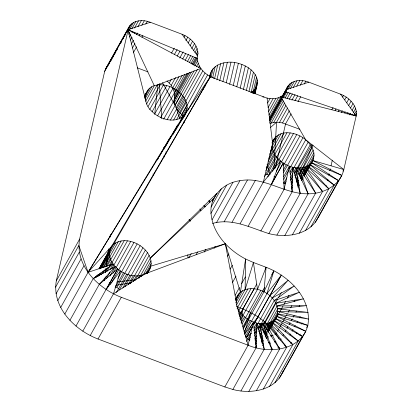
<?xml version="1.0" encoding="UTF-8"?>
<svg xmlns="http://www.w3.org/2000/svg" width="412" height="412" viewBox="0 0 412 412"><rect width="100%" height="100%" fill="white"/><g stroke="black" fill="none" stroke-linecap="round" stroke-linejoin="round"><path stroke-width="0.62" d="M236.426 305.127L245.119 289.548L245.598 259.009C227.584 249.569 211.171 232.059 210.918 210.681C210.862 194.835 224.823 182.552 239.887 180.724C263.999 176.048 284.404 194.335 308.104 193.8C323.399 194 340.255 185.472 343.814 169.543L356.184 115.963C357.884 105.961 349.201 97.459 340.539 94.157L308.835 82.179C301.636 79.305 291.181 79.676 287.205 87.406L269.51 119.114M287.205 87.406C285.789 98.267 272.641 100.93 264.051 97.026L213.328 77.858C203.77 74.376 194.933 64.442 197.976 53.678C197.791 44.537 190.092 37.379 182.037 34.253L150.339 22.269C143.139 19.4 132.685 19.766 128.709 27.496L105.426 69.221L104.663 71.42L56.305 280.881C51.763 307.548 74.917 330.218 98.03 339.019L224.828 386.945L232.873 389.464L256.156 347.738L256.717 323.106C246.613 320.474 236.509 312.142 236.184 301.038L225.328 243.78L150.91 266.116L146.878 273.347M212.541 223.433C231.997 217.83 250.774 227.862 268.861 233.589L292.139 191.863L292.705 167.231C281.324 164.522 268.634 152.795 273.316 140.204C280.062 128.575 297.155 132.211 305.704 139.802L343.814 169.543L342.882 171.212M273.867 169.275L276.555 122.23L285.866 105.539M241.602 322.853L242.823 309.005L256.789 283.971M243.142 329.106L263.938 291.835L266.101 267.28L253.421 262.49L245.598 259.009L240.407 292.123L235.752 300.472M154.691 114.284L157.806 84.913M128.709 27.496L79.588 239.156C75.046 265.822 98.2 288.493 121.313 297.294L248.106 345.22C268.758 354.078 301.316 350.761 307.826 325.423C312.368 298.757 289.214 276.081 266.101 267.28L265.173 268.948M235.463 299.421L238.641 293.952L240.407 292.123L225.328 243.78L144.828 273.934C129.234 282.066 101.61 263.881 111.843 246.026L210.398 76.555L186.075 112.615L88.08 272.327L64.802 314.052M181.656 120.309L184.761 114.747C175.636 124.589 159.284 119.408 151.225 110.679C142.331 102.928 143.675 86.335 157.142 85.063L200.871 68.495L127.947 29.695L104.663 71.42M55.522 287.21L78.805 245.49L88.08 272.327L111.843 246.026C127.05 229.798 162.771 253.844 147.295 273.501M179.915 118.666L174.291 102.645L174.111 100.152L174.698 95.404L173.864 90.362L171.217 85.341L167.025 80.834M182.969 118.182C196.57 101.702 173.828 82.132 157.142 85.063L146.584 103.979M236.184 301.038L236.498 298.463L237.327 296.084M267.882 332.551L276.885 316.421C282.823 297.773 255.492 281.267 240.407 292.123M306.044 172.782C309.541 165.866 316.524 158.476 313.11 150.128C311.642 146.08 308.938 142.603 305.704 139.802L280.829 96.82L269.345 117.405M104.38 280.675L104.71 278.121L104.396 280.675M105.451 272.383L105.941 268.557M106.188 266.646L108.407 249.425M109.968 237.312L110.298 234.763M105.524 272.399L106.049 268.578M106.306 266.667L108.742 248.843M110.478 236.107L110.653 234.835M209.6 78.1C209.971 63.994 227.084 59.776 238.373 63.34C245.011 65.137 251.469 68.778 255.249 74.68C259.292 80.525 256.382 87.622 254.977 93.781M209.317 78.677L210.604 73.079M210.027 77.528L211.608 70.689M211.145 77.214L213.153 68.51M212.628 77.78L215.213 66.59M214.57 78.656L217.727 64.972M216.903 79.876L220.636 63.706M219.704 80.855L223.87 62.82M222.897 81.612L227.347 62.33M226.245 82.781L230.983 62.258M229.664 84.362L234.691 62.598M233.207 85.727L238.373 63.34M236.776 86.86L241.947 64.473M240.15 88.353L245.315 65.966M243.379 89.543L248.405 67.779M246.391 90.393L251.129 69.87M248.982 91.469L253.432 72.193M251.088 92.715L255.249 74.68M252.098 92.808L252.381 91.567L254.441 89.646L255.986 87.462L256.99 85.078M252.808 93.447L256.537 77.276M253.576 93.375L254.441 89.646M254.111 93.601L257.268 79.918M254.549 93.684L255.986 87.462M254.832 93.735L257.418 82.539M275.34 168.163L285.557 123.899L291.145 113.887M224.828 386.945L248.106 345.22L253.452 322.081L256.156 347.738M260.817 231.065L284.095 189.345L289.435 166.206L292.139 191.863M326.139 186.971L326.428 185.724M327.576 180.739L327.864 179.493M328.874 175.131L329.162 173.885M329.878 170.769L330.311 168.899M331.032 165.784L332.324 160.175M240.088 223.757L263.371 182.032L272.172 145.158M90.207 335.543L113.485 293.818L120.464 270.978L106.08 289.466L82.797 331.186M245.119 289.548L253.421 262.49L257.49 289.394L240.417 319.995M244.404 332.922L250.645 312.487L264.612 287.452M244.599 333.658L266.95 293.602L273.923 270.761L263.938 291.835M268.861 233.589C286.695 238.393 310.854 234.773 318.903 215.955M232.873 389.464C250.851 394.351 275.474 390.524 283.121 371.248M248.132 226.276L271.415 184.55L280.479 160.943L263.371 182.032M239.794 316.776L242.823 309.005L236.483 306.61M257.49 289.394L266.101 267.28M296.357 181.821L298.211 177.747M299.267 175.424L313.022 145.184M243.085 328.431L250.645 312.487L242.823 309.005M271.415 184.55L283.25 163.023L284.095 189.345M105.426 69.221L129.919 25.534M109.201 63.901L109.824 62.789M110.442 61.676L112.306 58.334M112.924 57.222L113.547 56.109M114.165 54.997L116.03 51.66M116.962 49.991L117.58 48.879M120.685 43.317L121.308 42.204M123.167 38.867L123.791 37.755M124.414 36.642L125.032 35.53M126.896 32.188L131.552 23.845M128.286 31.935L133.56 22.48M128.765 34.263L129.692 32.594M131.866 28.701L135.903 21.47M129.512 36.972L130.753 34.742M132 32.517L132.618 31.405M134.482 28.067L138.514 20.837M130.47 40.072L132.025 37.291M134.199 33.398L134.817 32.28M137.922 26.718L141.337 20.6M131.258 44.13L133.431 40.237M136.537 34.675L137.469 33.001M141.816 25.214L144.298 20.765M132.422 48.029L134.904 43.579M139.251 35.793L139.874 34.68M145.771 24.107L147.321 21.326M133.267 52.87L136.681 46.747M141.96 37.291L142.892 35.623M144.344 96.176L146.518 92.278M144.411 96.269L147.826 90.151M144.447 96.887L145.688 94.662M144.627 97.222L149.597 88.323M144.751 98.344L145.374 97.232M145.256 98.525L151.776 86.844M171.485 53.169L174.281 48.158M145.616 101.326L154.309 85.748L127.947 29.695L150.339 22.269M174.42 54.472L177.212 49.466M184.04 37.224L184.973 35.556M148.088 106.502L160.196 84.805M177.196 56.104L179.993 51.098M185.889 40.525L187.754 37.188M149.747 109.463L163.404 84.985M179.75 58.025L183.165 51.902M188.135 43.002L190.308 39.109M56.305 280.881L79.588 239.156M152.09 111.74L166.68 85.593M169.291 82.992L171.464 79.099M182.64 59.071L185.745 53.509M190.092 45.717L192.574 41.267M154.737 113.877L169.95 86.618M171.217 85.341L175.564 77.549M185.189 60.306L188.603 54.183M191.704 48.621L194.5 43.615M56.011 293.859L79.289 252.139M172.757 87.818L178.963 76.689M187.342 61.671L190.756 55.548M193.552 50.542L196.035 46.093M157.605 115.844L173.128 88.029M173.864 90.362L182.243 75.339M189.381 62.547L192.795 56.423M194.969 52.53L197.142 48.637M57.752 300.662L81.03 258.937M160.618 117.616L176.14 89.801M174.513 92.911L184.761 74.551M190.967 63.427L194.382 57.304M196.246 53.967L197.796 51.186M174.698 95.404L186.806 73.707M192.08 64.251L195.808 57.572M197.049 55.347L197.976 53.678M174.405 97.778L188.063 73.3M193.027 64.401L196.756 57.721M174.111 100.152L189.633 72.337M193.666 65.106L197.389 58.427L127.947 29.695L145.57 99.936M163.693 119.14L178.906 91.876M174.291 102.645L191.364 72.049M194.778 65.93L197.575 60.925M60.703 307.445L83.986 265.725M194.191 70.704L174.946 105.194L162.493 82.719M196.364 66.811L198.229 63.474M167.081 119.81L181.362 94.219M197.472 69.355L176.053 107.743L179.514 112.564L183.824 116.261M198.404 67.686L199.336 66.018M170.413 120.124L183.448 96.763M177.587 110.215L200.871 68.495M173.627 120.026L185.112 99.441M179.514 112.564L202.797 70.838M176.691 119.444L186.312 102.202M179.261 118.872L187.022 104.962M205.063 73.001L181.785 114.727L182.969 118.399M157.847 159.223L158.775 157.554M159.398 156.442L169.332 138.638M169.95 137.526L170.573 136.413M165.176 147.161L177.593 124.908M181.321 118.234L187.218 107.666M173.061 134.379L182.995 116.575L88.08 272.327L113.156 264.015L110.05 269.577M176.346 129.152L176.964 128.039M177.587 126.927L186.899 110.236M69.937 320.309L93.215 278.584L113.156 264.015M99.045 268.742L110.529 248.158M99.112 268.835L111.843 246.026M187.439 111.08L207.617 74.922M99.457 268.897L109.705 250.537M94.672 278.136L95.605 276.467M99.951 268.676L113.609 244.198L210.398 76.555L208.843 79.336M95.728 277.59L96.969 275.365M100.693 268.686L109.386 253.112M96.542 277.214L98.092 274.428M101.816 267.754L115.787 242.72M98.097 276.395L99.647 273.614M103.062 267.496L109.582 255.811M99.385 275.561L100.94 272.78M104.045 267.213L118.321 241.623M197.358 99.915L197.981 98.803M203.255 89.347L203.878 88.235M204.81 86.566L205.428 85.454M101.285 274.706L103.458 270.813M105.632 266.919L110.287 258.576M103.149 273.207L105.014 269.87M106.873 266.533L121.154 240.943M105.59 271.899L108.073 267.45M109.005 265.781L111.492 261.332M75.983 326.067L99.266 284.347L115.242 266.554L93.215 278.584M107.135 271.281L124.208 240.685M103.839 280.701L106.322 276.251M106.306 278.692L110.035 272.018M111.894 268.681L127.416 240.86M109.963 276.014L115.242 266.554M113.001 273.182L130.697 241.473M106.832 288.369L117.698 268.897L99.266 284.347M111.302 283.106L133.962 242.493M119.531 272.646L120.464 270.978M117.894 278.399L137.139 243.909M115.092 287.767L123.476 272.744M142.918 247.756L119.64 289.482L116.869 287.401L140.152 245.676M116.411 292.515L126.654 274.155M122.781 287.978L129.919 275.18M124.888 286.814L145.374 250.094M128.23 284.692L133.2 275.788M98.03 339.019L121.313 297.294M130.079 283.791L147.46 252.638M133.303 281.53L136.403 275.968M135.157 280.356L149.123 255.322M137.912 278.491L139.462 275.71M139.153 278.105L150.323 258.077L216.964 193.243L212.309 201.592M141.362 276.694L142.294 275.025M142.964 275.304L151.034 260.842M145.333 274.114L151.23 263.541M146.389 273.563L150.086 268.495M147.223 273.408L148.773 270.627M212.803 200.16L213.73 198.491L150.323 258.077M267.609 102.985L270.092 98.535M211.068 207.107L221.311 188.748M268.083 107.599L273.053 98.7M210.841 213.478L226.677 185.106M268.423 111.812L275.875 98.463M188.742 257.943L191.225 253.493M268.866 115.077L278.486 97.829M212.118 219.684L232.919 182.408M269.479 119.372L288.415 85.439M269.68 119.645L286.443 89.6L308.835 82.179M269.561 120.469L290.048 83.749M269.541 120.726L281.957 98.473M282.575 97.361L285.681 91.799L356.184 115.963L340.539 94.157M269.711 122.441L282.436 99.632M283.368 97.963L286.783 91.845M288.333 89.059L292.057 82.385M196.071 254.729L197.621 251.948M269.948 123.605L271.117 123.1L283.533 100.847M285.089 98.066L288.194 92.499M290.362 88.606L294.4 81.375M216.604 222.449L239.887 180.724M271.117 123.1L273.733 122.467L284.594 102.995M287.082 98.545L290.182 92.983M293.287 87.416L297.011 80.742M289.281 99.421L292.386 93.859M296.733 86.072L299.833 80.505M204.3 252.056L205.856 249.275M273.733 122.467L279.511 122.395L287.586 107.929M291.928 100.142L295.033 94.58M300.312 85.119L302.794 80.67M224.128 221.821L247.411 180.095M279.511 122.395L282.539 122.956L289.368 110.72M294.956 100.703L297.747 95.697M304.267 84.012L305.822 81.231M272.069 142.428L273.316 140.204M272.141 142.526L274.624 138.077M272.049 144.035L276.395 136.248M214.297 248.091L215.229 246.422M271.431 147.563L278.574 134.77M297.974 101.651L300.765 96.64M270.504 151.199L272.368 147.862M269.623 154.258L281.108 133.673M232.023 222.259L255.301 180.533M268.727 158.409L273.074 150.622M268.109 161.36L283.94 132.988M266.204 167.844L274.274 153.377M265.884 170.563L286.994 132.731M264.452 176.645L275.937 156.06M264.998 174.528L266.919 174.637L290.202 132.911M267.779 176.964L278.023 158.605M272.373 171.351L293.478 133.519M279.238 163.167L280.479 160.943M227.651 256.213L228.892 253.988M276.261 171.258L296.748 134.544M271.451 184.164L283.25 163.023M283.162 165.995L299.926 135.955M283.157 170.357L286.258 164.79M283.379 172.772L302.933 137.721M230.117 269.124L232.291 265.23M283.538 176.774L289.435 166.206M283.662 179.302L288.632 170.403M289.564 168.735L305.704 139.802M283.703 183.361L286.809 177.799M289.914 172.237L292.705 167.231C299.848 169.126 309.257 167.792 312.873 160.541L343.814 169.543M286.119 181.641L284.877 183.865L283.652 182.696M290.156 174.41L308.161 142.145M290.398 177.85L292.881 173.4M293.498 172.288L295.986 167.838L308.104 193.8L284.821 235.525M232.564 282.375L235.978 276.256M290.692 179.735L292.865 175.842M294.415 173.061L310.246 144.684M291.119 182.48L292.669 179.699M294.843 175.806L296.707 172.463M297.33 171.351L299.189 168.014L315.628 193.166L292.345 234.892M331.845 109.736L333.087 107.511M291.114 184.643L292.664 181.862M295.147 177.412L297.32 173.514M297.943 172.401L311.91 147.367M291.382 187.228L292.314 185.56M296.037 178.885L297.593 176.104M298.52 174.436L302.248 167.761L322.596 191.482L299.313 233.207M335.09 110.483L336.022 108.814M342.537 97.134L343.469 95.466M291.382 189.067L292.314 187.398M296.346 180.168L297.588 177.943M299.143 175.162L313.11 150.128M296.697 182.094L297.938 179.869M299.802 176.532L301.352 173.751M301.975 172.638L305.076 167.076L328.838 188.789L305.555 230.514M297.057 182.928L298.607 180.147M300.157 177.366L301.713 174.585M302.331 173.473L313.82 152.888M235.108 295.311L239.454 287.524M241.628 283.631L245.351 276.952M297.371 184.339L298.612 182.114M300.472 178.777L302.336 175.435M302.959 174.322L307.615 165.979L334.199 185.148L310.916 226.868M338.18 111.559L339.107 109.891M344.695 99.879L346.25 97.093M297.562 185.076L298.803 182.851M300.976 178.952L302.217 176.727M303.15 175.059L314.016 155.587M297.685 186.198L298.927 183.973M301.409 179.519L302.65 177.294M303.896 175.069L309.793 164.501L338.551 180.647L315.268 222.372M298.175 185.977L298.798 184.864M301.28 180.415L302.83 177.634M303.762 175.965L313.697 158.162M298.211 186.595L299.143 184.926M301.625 180.477L303.181 177.696M304.108 176.022L305.349 173.797M305.972 172.685L311.56 162.673L341.78 175.404L318.497 217.129M297.974 187.244L299.215 185.019M301.697 180.569L302.938 178.345M304.18 176.12L305.421 173.895M235.535 299.514L238.641 293.952M235.88 299.576L236.498 298.463M341.352 112.368L342.284 110.699M346.631 102.907L348.804 99.014M235.757 302.882L242.586 290.645M344.55 112.857L345.174 111.745M348.588 105.626L351.07 101.177M276.926 235.082L300.209 193.362L295.986 167.838M237.085 308.336L247.952 288.863M347.1 114.093L348.032 112.425M350.514 107.975L352.996 103.52M238.28 311.421L251.006 288.611M349.567 114.902L350.499 113.233M352.049 110.447L354.531 105.997M238.708 314.165L239.949 311.941M239.315 315.489L254.214 288.786M351.915 115.221L352.538 114.109M353.47 112.435L355.638 108.541M239.866 318.378L242.04 314.48M353.81 115.545L356.292 111.096M355.237 115.813L356.478 113.588M241.082 322.941L244.496 316.823M242.138 323.801L260.76 290.419M271.755 274.655L273.305 271.874M242.915 326.69L247.262 318.903M244.064 331.794L250.275 320.67M245.382 336.547L253.452 322.081M249.59 340.59L246.433 337.407L252.644 326.278M253.576 324.61L281.334 275.113L266.95 293.602M253.658 324.62L281.334 275.113M246.474 341.466L251.129 333.117M253.926 328.112L256.717 323.106C263.86 325.001 273.269 323.672 276.885 316.421L307.826 325.423L306.585 327.648M250.022 339.127L248.894 339.746L250.445 336.964M253.859 330.841L272.172 298.02L288.148 280.232L269.716 295.682M254.41 333.73L256.892 329.276M257.824 327.607L259.998 323.714L272.116 349.675L248.833 391.4M254.704 335.61L256.877 331.717M272.172 298.02L294.194 285.99L274.258 300.564L258.118 329.492L264.864 321.957L277.595 299.148M254.822 338.911L256.372 336.13M258.86 331.681L263.201 323.894L279.64 349.046L256.357 390.772M278.522 297.479L281.319 292.474M255.126 340.518L256.367 338.293M259.472 332.731L261.332 329.394M261.955 328.282L275.922 303.247L299.333 292.252L274.258 300.564M255.394 343.108L256.326 341.44M259.74 335.322L261.605 331.979M262.537 330.311L266.26 323.636L286.608 347.362L263.325 389.088M255.703 344.391L256.326 343.278M260.049 336.599L261.914 333.262M263.155 331.037L277.122 306.003L303.428 298.854L275.922 303.247M255.744 346.873L256.362 345.761M260.708 337.974L262.264 335.193M263.814 332.412L265.364 329.626M265.987 328.513L269.093 322.951L292.85 344.664L269.566 386.389M261.069 338.808L262.31 336.583M264.174 333.246L265.725 330.46M266.348 329.348L277.832 308.768L306.379 305.642L277.122 306.003M261.383 340.214L262.624 337.989M264.798 334.096L266.348 331.315M266.971 330.203L271.626 321.86L298.211 341.023L274.933 382.748M261.574 340.951L262.506 339.282M264.988 334.832L266.234 332.608M267.476 330.383L278.028 311.467L308.125 312.44L277.832 308.768M261.697 342.073L262.938 339.849M265.112 335.955L266.667 333.174M267.599 331.506L269.149 328.724M269.767 327.612L273.805 320.376L302.562 336.527L279.279 378.247M261.877 342.413L263.119 340.188M265.606 335.734L266.847 333.509M268.088 331.284L269.33 329.059M269.948 327.947L277.709 314.037L308.609 319.089L278.028 311.467M262.223 342.47L263.155 340.801M265.637 336.352L266.878 334.127M268.124 331.902L275.571 318.548L305.792 331.279L282.514 373.004M262.295 342.568L262.918 341.455M265.4 337.006L267.259 333.663M267.337 330.331L270.916 327.715L283.023 306.018M283.95 304.35L285.506 301.569M287.365 298.231L288.92 295.45M240.943 390.962L264.221 349.237L259.998 323.714M276.668 332.86L276.05 333.972L274.856 334.369M277.6 331.191L278.842 328.967M279.465 327.854L282.256 322.848M282.879 321.736L285.671 316.73M286.294 315.618L287.226 313.949M288.158 312.281L289.399 310.051M290.64 307.826L291.881 305.601M294.055 301.708L294.987 300.039M280.454 340.024L281.077 338.911M282.941 335.574L283.559 334.456M285.109 331.675L286.041 330.007M286.973 328.338L287.906 326.67M289.147 324.445L290.079 322.776M291.32 320.551L292.252 318.883M293.184 317.214L294.111 315.546M295.976 312.208L296.599 311.091M299.081 306.641L299.699 305.529M284.342 345.138L284.96 344.025M289.93 335.126L290.548 334.014M292.103 331.233L293.035 329.564M294.585 326.778L295.208 325.665M297.067 322.328L297.691 321.216M299.55 317.879L300.173 316.766M290.738 343.593L291.361 342.48M296.326 333.581L296.949 332.469M301.605 324.126L302.223 323.013M299.606 335.224L300.224 334.111M106.08 289.466L117.698 268.897M245.511 336.712L246.433 337.407L252.716 326.289M290.589 180.368L292.561 177.072M294.539 173.776L311.987 144.669M244.445 334.328L258.051 316.838C266.518 322.689 274.145 330.017 279.202 339.055M248.894 339.746L249.734 338.808M254.358 333.658L256.877 330.851M106.636 67.254L108.268 65.57M270.313 127.617L276.555 122.23M246.433 337.407L251.284 333.339M254.194 330.898L264.864 321.957M255.069 339.297L256.599 338.18M260.178 335.564L261.713 334.441M263.757 332.947L265.802 331.454M147.007 272.45L113.485 293.818M250.877 92.535L252.381 91.567M255.105 336.352L256.233 335.734M259.622 333.885L261.877 332.649M263.572 331.727L265.833 330.491M266.961 329.873L270.916 327.715M255.497 343.629L256.64 343.093M261.208 340.945L262.918 340.142M266.343 338.535L268.058 337.732M270.911 336.388L273.197 335.317M156.014 160.438L157.533 159.779M255.157 340.904L256.352 340.508M261.126 338.922L262.918 338.329M265.9 337.34L268.289 336.547M270.679 335.754L272.466 335.162M262.408 345.4L263.628 345.065M269.134 343.572L270.36 343.237M274.639 342.073L275.865 341.744M115.757 285.32L131.546 282.72M262.017 343.474L263.268 343.273M268.269 342.475L270.143 342.176M274.521 341.476L275.767 341.275M109.324 282.956L111.873 282.642M116.972 282.014L136.094 279.65M271.044 348.686L272.317 348.547M278.023 347.919L279.295 347.779M278.012 347.429L279.284 347.414M262.774 96.933L264.051 97.026M266.919 174.637L269.103 175.038M280.829 96.82L356.184 115.963M282.539 122.956L299.91 129.327M109.046 283.708L110.679 284.218M137.227 67.836L147.99 71.909M277.709 314.037L307.826 325.423M273.995 176.501L275.587 177.206M312.873 160.541L341.78 175.404M276.885 316.421L305.792 331.279M250.645 312.487L258.051 316.838M115.365 286.515L116.869 287.401M311.56 162.673L338.551 180.647M275.571 318.548L302.562 336.527M213.328 77.858L214.384 78.579M309.793 164.501L334.199 185.148M273.805 320.376L298.211 341.023M307.615 165.979L328.838 188.789M271.626 321.86L292.85 344.664M189.005 219.632L190.236 221.11M152.991 174.018L153.789 175.018M189.263 219.483L190.457 220.981M203.842 205.47L205.001 207.015M165.815 151.997L166.572 153.043M204.187 205.227L205.32 206.793M305.076 167.076L322.596 191.482M182.037 34.253L197.683 56.053M269.093 322.951L286.608 347.362M163.868 155.937L164.579 157.003M199.98 209.749L200.696 210.815M199.949 208.941L200.984 210.568M302.248 167.761L315.628 193.166M266.26 323.636L279.64 349.046M180.343 119.882L180.986 121.7M208.879 200.598L209.523 202.421M299.189 168.014L308.104 193.8M263.201 323.894L272.116 349.675M183.958 121.458L184.355 122.683M209.481 200.412L210.074 202.251M292.705 167.231L300.209 193.362M256.717 323.106L264.221 349.237M237.085 306.497L248.106 345.22M267.11 164.192L270.025 174.631M267.069 97.974L272.487 142.588M187.81 254.822L188.032 257.845M163.78 147.228L163.935 149.386M159.295 83.621L161.767 118.656M210.177 75.612L210.295 77.708"/></g></svg>
